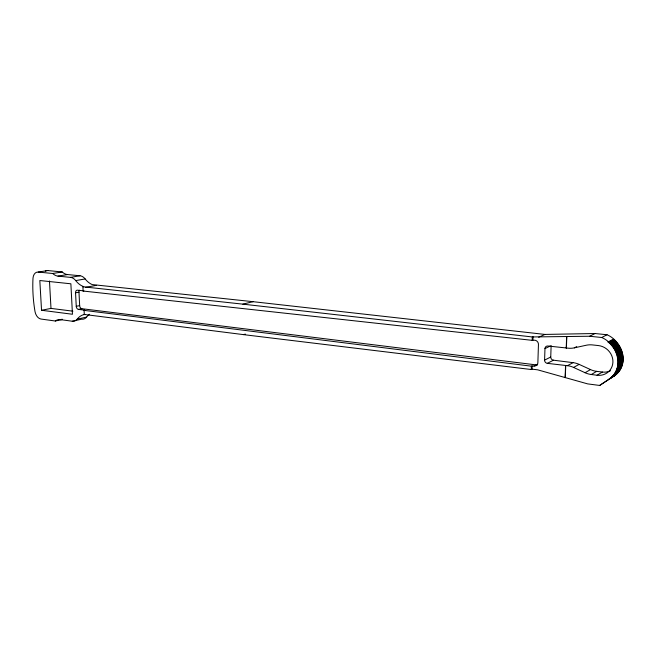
<?xml version="1.0" encoding="UTF-8"?>
<svg xmlns="http://www.w3.org/2000/svg" width="656" height="656" viewBox="0 0 656 656"><rect width="100%" height="100%" fill="white"/><g stroke="black" fill="none" stroke-linecap="round" stroke-linejoin="round"><path stroke-width="0.98" d="M84.895 314.536L243.499 334.626L531.286 369.525L532.032 369.148L537.641 369.828L587.678 383.891L599.65 385.449L609.481 378.873C624.865 368.049 617.419 344.162 601.732 337.504L589.646 336.249L532.295 336.946L242.859 304.146L82.91 286.77L83.123 291.034L532.188 340.341L534.812 340.21A3.961 3.649 54.8 0 1 538.453 344.466L537.871 362.67A3.961 3.616 53.1 0 1 534 366.023L531.385 366.171L84.083 310.362L84.296 314.593L85.083 314.429L84.296 314.593M599.65 385.449L614.68 375.617C629.908 364.933 622.585 341.292 607.038 334.757L595.058 333.527L544.923 334.429L253.109 301.686L92.176 284.573A21.787 15.293 79.5 0 1 85.731 279.653L85.173 278.948A10.709 7.413 78.5 0 0 79.999 275.774L67.527 274.552L58.023 276.127A14.366 9.774 79.6 0 1 52.71 273.495L38.228 272.068A8.446 5.65 78.8 0 0 33.005 278.037A111.159 78.728 77.6 0 0 34.325 307.172L34.465 308.115A111.159 78.728 77.6 0 0 35.071 311.879A8.389 5.601 77.6 0 0 41.016 319.054L55.325 321.005L61.91 319.611M531.286 369.525L531.385 366.171M532.188 340.341L532.295 336.946M532.032 369.148L532.139 365.794M532.934 340.005L533.041 336.61M544.587 360.119L544.972 348.582A3.001 2.772 51.9 0 1 547.916 346.007L568.104 348.164A20.287 19.049 49.3 0 0 574.328 347.852L586.185 345.253A20.697 19.106 42.2 0 1 592.548 344.933L598.338 345.556A15.596 14.44 41 0 1 612.917 362.178A15.596 14.44 41 0 1 597.058 375.24L591.31 374.519A20.689 19.213 42.3 0 1 585.07 372.723L573.574 367.434A20.303 18.458 46.2 0 0 567.448 365.687L547.334 363.35A3.001 2.755 51 0 1 544.587 360.119L550.745 357.02L551.13 345.614M565.119 377.635L565.562 365.572M566.218 348.057L566.636 336.749M565.292 377.528L565.743 365.474M566.39 347.967L566.817 336.659M611.294 377.405L616.476 374.166M610.711 377.922L615.894 374.674M610.105 378.414L615.295 375.158M608.309 379.66L614.68 375.617M613.426 375.15L618.583 371.927M612.925 375.749L618.091 372.518M612.401 376.323L617.575 373.084M611.859 376.872L617.034 373.633M614.787 373.256L619.936 370.058M614.352 373.904L619.51 370.697M613.901 374.535L619.059 371.321M615.574 371.911L620.715 368.721M615.189 372.592L620.338 369.394M616.255 370.501L621.396 367.327M615.927 371.214L621.068 368.032M616.558 369.779L621.699 366.614M617.083 368.295L622.216 365.146M616.837 369.041L621.97 365.884M617.312 367.532L622.437 364.4M617.665 365.991L622.798 362.866M617.501 366.77L622.634 363.637M617.804 365.203L622.938 362.096M617.919 364.416L623.044 361.317M618.05 362.817L623.175 359.734M617.993 363.621L623.126 360.529M618.075 362.014L623.2 358.939M597.058 375.24L602.38 372.042A15.408 14.301 39.8 0 0 610.506 370.747M618.067 361.21L623.192 358.143M618.034 360.398L623.159 357.348M617.968 359.586L623.102 356.544M617.878 358.783L623.011 355.749M591.31 374.519L596.681 371.345L602.38 372.042M617.755 357.971L622.888 354.945M617.608 357.167L622.741 354.15M617.427 356.364L622.569 353.363M617.222 355.568L622.364 352.575M585.07 372.723L590.498 369.582A20.451 19.032 41.1 0 0 596.681 371.345M616.984 354.781L622.134 351.796M616.722 353.994L621.872 351.017M616.435 353.215L621.593 350.255M616.123 352.452L621.281 349.492M615.779 351.69L620.937 348.746M615.41 350.944L620.576 348.008M615.016 350.206L620.191 347.278M614.598 349.484L619.772 346.565M614.155 348.771L619.338 345.86M613.696 348.074L618.87 345.171M613.204 347.393L618.387 344.498M612.688 346.729L617.886 343.842M573.574 367.434L579.109 364.375L590.498 369.582M612.155 346.073L617.353 343.203M611.597 345.441L616.804 342.58M611.023 344.826L616.23 341.973M610.424 344.236L615.64 341.391M609.809 343.662L615.033 340.825M567.448 365.687L573.041 362.653A20.074 18.294 45.4 0 1 579.109 364.375M609.178 343.104L614.41 340.275M608.53 342.571L613.762 339.751M607.858 342.063L613.098 339.25M601.732 337.504L607.038 334.757M547.334 363.35L553.459 360.193L573.041 362.653M574.328 347.852L576.706 346.639M534 366.023L536.223 364.9A3.944 3.608 52.9 0 0 537.666 364.785M589.646 336.249L595.058 333.527M544.972 348.582L550.253 346.04M538.691 337.25L544.923 334.429M243.499 334.626L245.352 334.109M242.859 304.146L253.109 301.686M55.325 321.005A14.137 9.561 76.6 0 1 60.385 319.62L72.275 321.219L81.647 319.201A10.652 7.355 77.5 0 0 86.617 317.102A21.451 14.965 76.3 0 1 89.585 314.257M72.275 321.219A10.75 7.372 77.5 0 0 77.252 319.111L86.617 317.102M60.385 319.62L62.263 319.226M84.083 310.362L84.87 310.198L78.417 309.394A2.886 1.993 77.6 0 1 76.244 306.311L75.555 292.806A2.895 2.001 78.2 0 1 77.441 290.173L83.911 290.887L83.123 291.034M78.417 309.394L81.828 308.697L536.223 364.9M76.244 306.311L79.655 305.622A2.878 1.984 77.6 0 0 81.828 308.697M41.541 310.272L72.455 314.257L70.873 283.794L39.827 280.53L41.541 310.272L50.996 308.402L72.89 311.174M75.555 292.806L78.982 292.166A2.886 1.993 78.2 0 1 79.474 290.223M85.501 287.353L96.481 285.352M82.91 286.77L83.697 286.623L82.754 286.27A22.009 15.334 79.4 0 1 76.285 281.301L75.719 280.588A10.816 7.429 78.4 0 0 70.536 277.381L58.023 276.127M75.719 280.588L85.173 278.948M70.536 277.381L79.999 275.774M52.71 273.495L62.222 271.953A14.227 9.758 79.6 0 0 67.527 274.552M38.228 272.068L47.773 270.559L62.222 271.953M49.471 280.973L50.996 308.402M78.982 292.166L79.655 305.622M45.313 271.141A8.364 5.642 78.9 0 1 47.773 270.559M77.252 319.111A21.664 14.998 76.3 0 1 84.714 314.462M553.459 360.193A2.96 2.731 50.1 0 1 550.745 357.02"/></g></svg>
